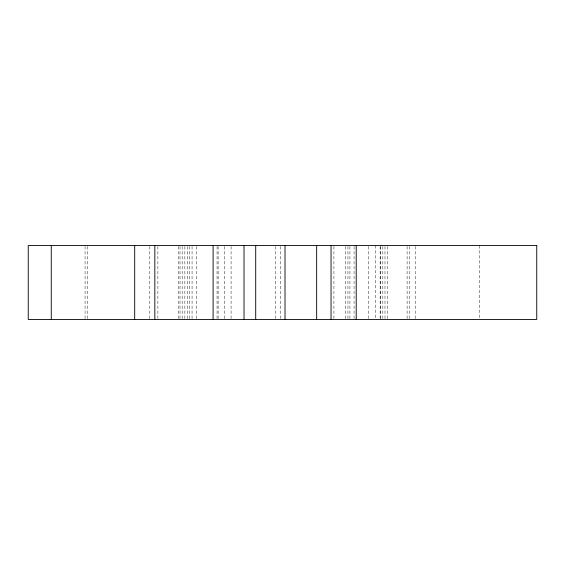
<?xml version="1.0" encoding="UTF-8"?>
<svg xmlns="http://www.w3.org/2000/svg" width="565" height="565" viewBox="0 0 565 565"><rect width="100%" height="100%" fill="white"/><g stroke="black" fill="none" stroke-linecap="round" stroke-linejoin="round"><path stroke-width="0.42" stroke-dasharray="2.83 2.12" d="M479.212 245.563L479.212 318.554M415.197 246.446L415.197 318.554M409.802 246.446L409.802 318.554M407.111 246.446L407.111 318.554M387.689 246.446L387.689 318.554M384.991 246.446L384.991 318.554M382.837 246.446L382.837 318.554M380.316 246.446L380.316 318.554M380.139 246.446L380.139 318.554M375.64 245.563L375.64 318.554M368.451 246.446L368.451 318.554M354.064 246.446L354.064 318.554M349.926 246.446L349.926 318.554M347.948 246.446L347.948 318.554M345.794 246.446L345.794 318.554M333.922 246.446L333.922 318.554M280.699 246.446L280.699 318.554M275.671 246.446L275.671 318.554M231.078 246.446L231.078 318.554M224.602 246.446L224.602 318.554M218.125 246.446L218.125 318.554M217.052 246.446L217.052 318.554M196.549 246.446L196.549 318.554M192.058 246.446L192.058 318.554M189.36 246.446L189.36 318.554M187.382 246.446L187.382 318.554M184.861 246.446L184.861 318.554M182.163 246.446L182.163 318.554M180.009 246.446L180.009 318.554M178.568 246.446L178.568 318.554M157.889 246.446L157.889 318.554M149.803 246.446L149.803 318.554M87.229 246.446L87.229 318.554M85.068 246.446L85.068 318.554"/><path stroke-width="0.85" d="M356.218 245.563L356.218 319.437M331.048 245.563L331.048 319.437M316.661 245.563L316.661 319.437M285.014 245.563L285.014 319.437M255.712 245.563L255.712 319.437M244.024 245.563L244.024 319.437M213.097 245.563L213.097 319.437M154.838 245.563L154.838 319.437M134.696 245.563L134.696 319.437M51.267 245.563L51.267 319.437M536.75 245.563L28.25 245.563L28.25 319.437L536.75 319.437L536.75 245.563"/></g></svg>
